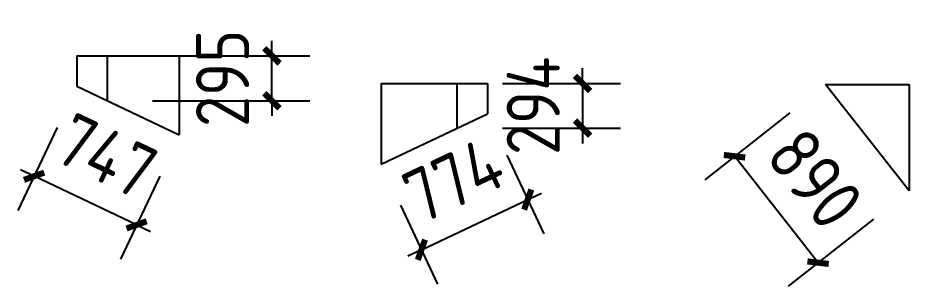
# Model space of a CAD drawing. Extents: x -196983 to 471790, y -783661 to 190401.
# Drawn here: x 60186 to 66055, y 14679 to 16444 of the extents above; entities that cross this region are included whole.
import ezdxf

# ---------------------------------------------------------------- set-up
doc = ezdxf.new("R2010")
doc.units = 0
doc.header["$LTSCALE"] = 1000
doc.header["$MEASUREMENT"] = 0
doc.styles.get("Standard").update_dxf_attribs({"font": 'gbenor.shx', "bigfont": 'gbcbig.shx'})
doc.dimstyles.get("Standard").update_dxf_attribs({"dimscale": 100, "dimtxt": 3.5, "dimasz": 1, "dimexe": 2.5, "dimexo": 3, "dimgap": 1.5, "dimtad": 1, "dimdec": 0, "dimzin": 0, "dimdsep": 46, "dimtxsty": 'Standard', "dimblk": 'ARCHTICK', "dimcen": 0.09, "dimadec": 0, "dimazin": 0, "dimtfac": 1, "dimtdec": 0, "dimtix": 1, "dimtmove": 2, "dimatfit": 3, "dimfxl": 1, "dimtolj": 1, "dimtzin": 0, "dimarcsym": 0})

# ---------------------------------------------------------------- blocks, each defined once
blk = doc.blocks.new('_ArchTick')
at = {"color": 0, "linetype": 'ByBlock', "const_width": 0.4}
blk.add_lwpolyline([(-0.5, -0.5), (0.5, 0.5)], dxfattribs=at)
blk = doc.blocks.new('*D18')
at = {"color": 0, "lineweight": -2}
for p, q in [((63405.2, 15540.8), (63649.9, 15021.9)), ((63543.2, 15248), (63633.7, 15290.7)), ((62705.2, 15210.8), (62949.9, 14691.9)), ((62843.2, 14918), (63543.2, 15248)), ((62843.2, 14918), (62752.8, 14875.4))]:
    blk.add_line(p, q, dxfattribs=at)
at = {"layer": 'Defpoints', "color": 0}
for p in [(63277.3, 15812.1), (62577.3, 15482.1), (63543.2, 15248)]:
    blk.add_point(p, dxfattribs=at)
at = {"color": 0, "lineweight": -2, "xscale": 100, "yscale": 100, "zscale": 100}
for p, rotation in [((63543.2, 15248), 205.2405292647868), ((62843.2, 14918), 25.24052926478684)]:
    blk.add_blockref('_ArchTick', p, dxfattribs=dict(at, rotation=rotation))
at = {"color": 0, "insert": (63054.7, 15377), "char_height": 350, "attachment_point": 5, "rotation": 25.24053}
blk.add_mtext('\\A1;774', dxfattribs=at)
blk = doc.blocks.new('*D19')
at = {"color": 0, "lineweight": -2}
for p, q in [((60445.1, 15722.4), (60185.9, 15175.7)), ((60293, 15401.6), (60202.7, 15444.4)), ((60968, 15081.6), (60293, 15401.6)), ((61120.1, 15402.4), (60860.9, 14855.7)), ((60968, 15081.6), (61058.4, 15038.8))]:
    blk.add_line(p, q, dxfattribs=at)
at = {"layer": 'Defpoints', "color": 0}
for p in [(60573.6, 15993.4), (61248.6, 15673.4), (60293, 15401.6)]:
    blk.add_point(p, dxfattribs=at)
at = {"color": 0, "lineweight": -2, "xscale": 100, "yscale": 100, "zscale": 100}
for p, rotation in [((60293, 15401.6), 334.635582804447), ((60968, 15081.6), 154.635582804447)]:
    blk.add_blockref('_ArchTick', p, dxfattribs=dict(at, rotation=rotation))
at = {"color": 0, "insert": (60769.8, 15535.3), "char_height": 350, "attachment_point": 5, "rotation": 334.63558}
blk.add_mtext('\\A1;747', dxfattribs=at)
blk = doc.blocks.new('*D20')
at = {"color": 0, "lineweight": -2}
for p, q in [((61859, 16193.4), (61859, 16293.4)), ((61073.6, 16193.4), (62109, 16193.4)), ((61859, 15898.6), (61859, 16193.4)), ((61073.6, 15898.6), (62109, 15898.6)), ((61859, 15898.6), (61859, 15798.6))]:
    blk.add_line(p, q, dxfattribs=at)
at = {"layer": 'Defpoints', "color": 0}
for p in [(60773.6, 16193.4), (61859, 16193.4), (60773.6, 15898.6)]:
    blk.add_point(p, dxfattribs=at)
at = {"color": 0, "lineweight": -2, "xscale": 100, "yscale": 100, "zscale": 100}
for p, rotation in [((61859, 16193.4), 270), ((61859, 15898.6), 90)]:
    blk.add_blockref('_ArchTick', p, dxfattribs=dict(at, rotation=rotation))
at = {"color": 0, "insert": (61534, 16046), "char_height": 350, "attachment_point": 5, "rotation": 90}
blk.add_mtext('\\A1;295', dxfattribs=at)
blk = doc.blocks.new('*D21')
at = {"color": 0, "lineweight": -2}
for p, q in [((63904.6, 16012.1), (63904.6, 16112.1)), ((63377.3, 16012.1), (64154.6, 16012.1)), ((63904.6, 16012.1), (63904.6, 15717.8)), ((63377.3, 15717.8), (64154.6, 15717.8)), ((63904.6, 15717.8), (63904.6, 15617.8))]:
    blk.add_line(p, q, dxfattribs=at)
at = {"layer": 'Defpoints', "color": 0}
for p in [(63077.3, 16012.1), (63077.3, 15717.8), (63904.6, 15717.8)]:
    blk.add_point(p, dxfattribs=at)
at = {"color": 0, "lineweight": -2, "xscale": 100, "yscale": 100, "zscale": 100}
for p, rotation in [((63904.6, 16012.1), 270), ((63904.6, 15717.8), 90)]:
    blk.add_blockref('_ArchTick', p, dxfattribs=dict(at, rotation=rotation))
at = {"color": 0, "insert": (63579.6, 15865), "char_height": 350, "attachment_point": 5, "rotation": 90}
blk.add_mtext('\\A1;294', dxfattribs=at)
blk = doc.blocks.new('*D22')
at = {"color": 0, "lineweight": -2}
for p, q in [((65268.9, 15819.3), (64708.3, 15378.8)), ((65454.9, 14833.3), (64904.9, 15533.3)), ((65818.9, 15119.3), (65258.3, 14678.8))]:
    blk.add_line(p, q, dxfattribs=at)
at = {"layer": 'Defpoints', "color": 0}
for p in [(65504.8, 16004.7), (64904.9, 15533.3), (66054.8, 15304.7)]:
    blk.add_point(p, dxfattribs=at)
at = {"color": 0, "lineweight": -2, "xscale": 100, "yscale": 100, "zscale": 100}
for p, rotation in [((64904.9, 15533.3), 128.1572265873691), ((65454.9, 14833.3), 308.1572265873691)]:
    blk.add_blockref('_ArchTick', p, dxfattribs=dict(at, rotation=rotation))
at = {"color": 0, "insert": (65435.4, 15384.1), "char_height": 350, "attachment_point": 5, "rotation": 308.15723}
blk.add_mtext('\\A1;890', dxfattribs=at)

msp = doc.modelspace()

# ---------------------------------------------------------------- linework, layer by layer
for p, q in [((60573.6, 16193.4), (61248.6, 16193.4)), ((60573.6, 16193.4), (60573.6, 15993.4)), ((60773.6, 16193.4), (60773.6, 15898.6)), ((61248.6, 16193.4), (61248.6, 15673.4)), ((60573.6, 15993.4), (61248.6, 15673.4)), ((62577.3, 16012.1), (63277.3, 16012.1)), ((62577.3, 16012.1), (62577.3, 15482.1)), ((63077.3, 16012.1), (63077.3, 15717.8)), ((63277.3, 16012.1), (63277.3, 15812.1)), ((65504.8, 16004.7), (66054.8, 16004.7)), ((66054.8, 15304.7), (65504.8, 16004.7)), ((66054.8, 16004.7), (66054.8, 15304.7)), ((62577.3, 15482.1), (63277.3, 15812.1))]:
    msp.add_line(p, q)

# ---------------------------------------------------------------- dimensions: what is measured, and where the dimension line sits
for p1, p2, distance, picture, middle in [((60773.6, 15898.6), (60773.6, 16193.4), -1085.3, '*D20', (61534, 16046)), ((63077.3, 16012.1), (63077.3, 15717.8), 827.2, '*D21', (63579.6, 15865)), ((61248.6, 15673.4), (60573.6, 15993.4), 655, '*D19', (60769.8, 15535.3)), ((66054.8, 15304.7), (65504.8, 16004.7), 763, '*D22', (65435.4, 15384.1)), ((62577.3, 15482.1), (63277.3, 15812.1), -623.6, '*D18', (63054.7, 15377))]:
    dim = msp.add_aligned_dim(p1=p1, p2=p2, distance=distance, dimstyle='Standard')
    dim.commit()
    dim.dimension.update_dxf_attribs({"geometry": picture, "text_midpoint": middle})

doc.saveas('drawing.dxf')
